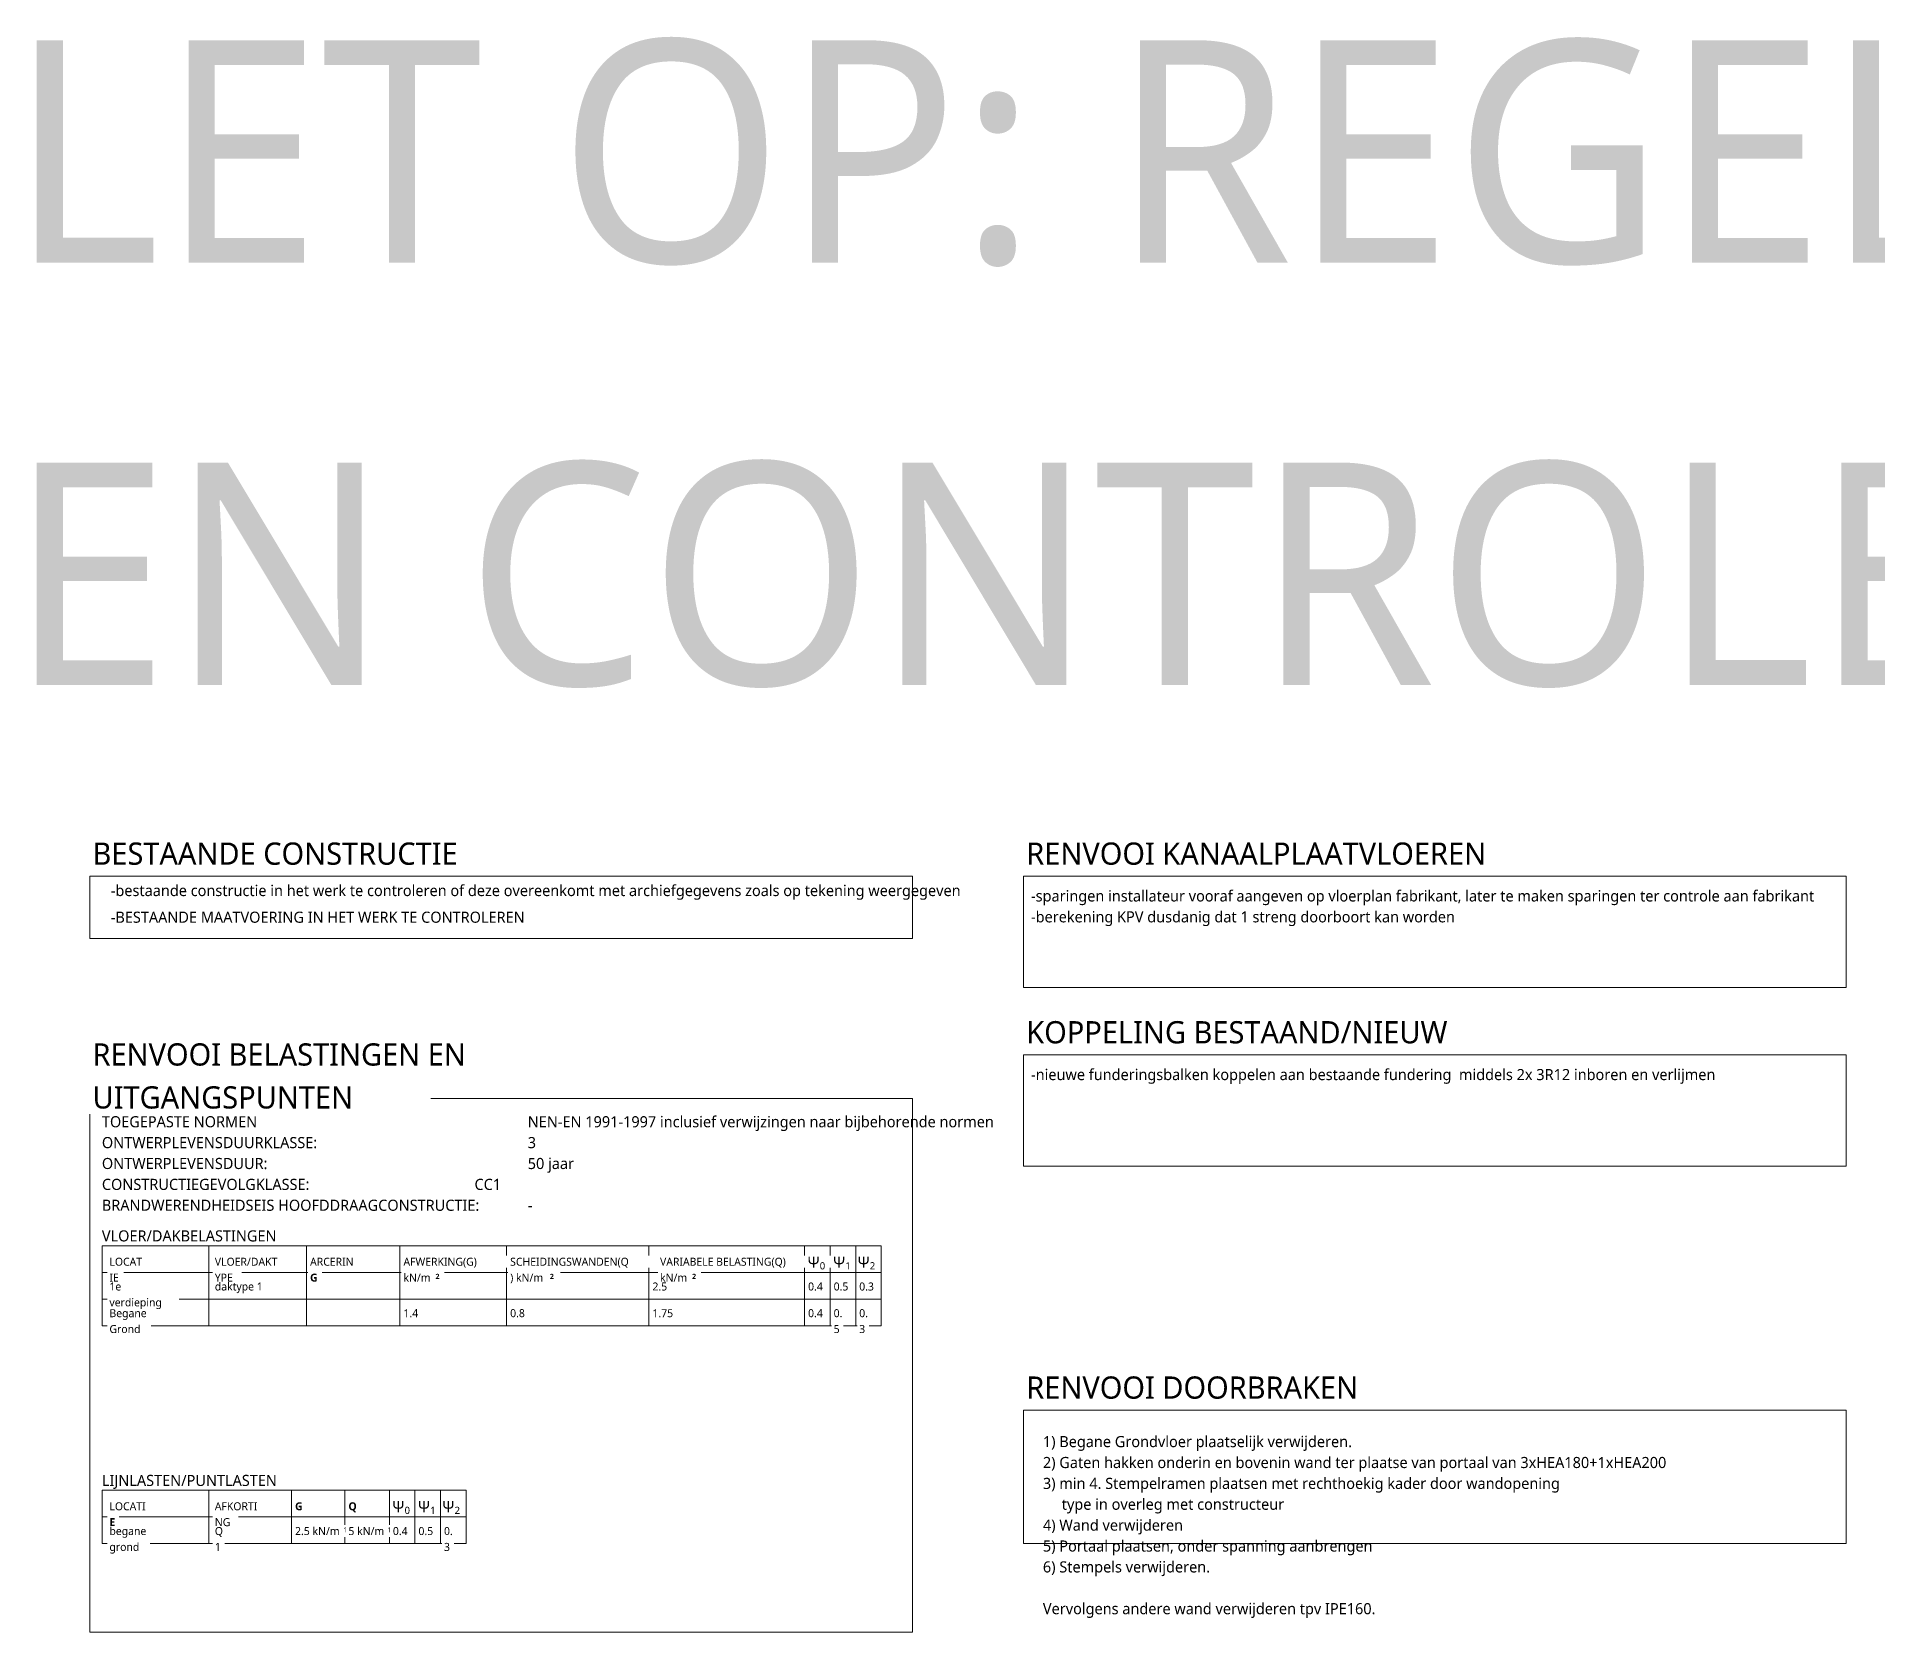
# Model space of a CAD drawing. Header units: millimetres. Extents: x 3415 to 42718, y 1442 to 14886.
# Drawn here: x 14083 to 22361, y 7710 to 14886 of the extents above; entities that cross this region are included whole.
import ezdxf

# ---------------------------------------------------------------- set-up
doc = ezdxf.new("R2010")
doc.units = ezdxf.units.MM
for name, color, linetype, lineweight in [('A-ANNO-NOTE', 131, 'Continuous', 18), ('A-DETL', 90, 'Continuous', 13), ('G-ANNO-TEXT', 231, 'Continuous', 13)]:
    doc.layers.add(name, color=color, linetype=linetype, lineweight=lineweight)
doc.styles.add('Segoe UI', font='segoeui.ttf', dxfattribs={"height": 100})
doc.styles.add('Segoe UI_1', font='segoeui.ttf', dxfattribs={"height": 50})
doc.styles.add('Segoe UI_2', font='segoeui.ttf', dxfattribs={"height": 50})
doc.styles.add('Segoe UI_3', font='segoeui.ttf', dxfattribs={"height": 32.495738})
doc.styles.add('Segoe UI_4', font='segoeui.ttf', dxfattribs={"height": 36})
doc.styles.add('Segoe UI_5', font='segoeui.ttf', dxfattribs={"height": 23.396931})
doc.styles.add('Segoe UI_7', font='segoeui.ttf', dxfattribs={"height": 1000})
doc.styles.add('Segoe UI_B', font='segoeui.ttf', dxfattribs={"height": 36})
doc.styles.add('Segoe UI_B_1', font='segoeui.ttf', dxfattribs={"height": 23.396931})
doc.styles.add('Segoe UI_B_2', font='segoeui.ttf', dxfattribs={"height": 50})

# ---------------------------------------------------------------- blocks, each defined once
blk = doc.blocks.new('NLRS_28_GA_renvooi - 0 RENVOOI BESTAAND TOESTAND-5064074-M_28_01_constructierenvooi')
at = {"layer": 'A-ANNO-NOTE'}
for p, q in [((14322.2, 11110.2), (18022.2, 11110.2)), ((14322.2, 10830.2), (14322.2, 11110.2)), ((18022.2, 11110.2), (18022.2, 10830.2)), ((18022.2, 10830.2), (14322.2, 10830.2))]:
    blk.add_line(p, q, dxfattribs=at)
at = {"layer": 'A-ANNO-NOTE', "lineweight": 13, "insert": (14333.9, 11262.3), "char_height": 100, "width": 2098.818, "attachment_point": 1, "style": 'Segoe UI', "bg_fill": 3, "box_fill_scale": 1.25, "bg_fill_color": 9, "bg_fill_true_color": 13158600, "bg_fill_transparency": 0}
blk.add_mtext('BESTAANDE CONSTRUCTIE', dxfattribs=at)
blk = doc.blocks.new('NLRS_28_GA_renvooi - 0 RENVOOI BELASTINGEN EN UITGANGSPUNTEN-4098896-M_28_01_constructierenvooi')
at = {"layer": 'A-ANNO-NOTE'}
for p, q in [((14322.2, 10110.2), (18022.2, 10110.2)), ((14322.2, 7710.2), (14322.2, 10110.2)), ((18022.2, 10110.2), (18022.2, 7710.2)), ((18022.2, 7710.2), (14322.2, 7710.2))]:
    blk.add_line(p, q, dxfattribs=at)
at = {"layer": 'A-ANNO-NOTE', "lineweight": 13, "insert": (14333.9, 10358.9), "char_height": 100, "width": 2142.109, "attachment_point": 1, "style": 'Segoe UI', "bg_fill": 3, "box_fill_scale": 1.25, "bg_fill_color": 9, "bg_fill_true_color": 13158600, "bg_fill_transparency": 0}
blk.add_mtext('RENVOOI BELASTINGEN EN', dxfattribs=at)
at = {"layer": 'A-ANNO-NOTE', "lineweight": 13, "insert": (14333.9, 10165.7), "char_height": 100, "width": 1495.949, "attachment_point": 1, "style": 'Segoe UI', "bg_fill": 3, "box_fill_scale": 1.25, "bg_fill_color": 9, "bg_fill_true_color": 13158600, "bg_fill_transparency": 0}
blk.add_mtext('UITGANGSPUNTEN', dxfattribs=at)
blk = doc.blocks.new('NLRS_28_GA_renvooi - 2 RENVOOI KANAALPLAATVLOEREN-4098903-M_28_01_constructierenvooi')
at = {"layer": 'A-ANNO-NOTE'}
for p, q in [((18522.2, 11110.2), (22222.2, 11110.2)), ((18522.2, 10610.2), (18522.2, 11110.2)), ((22222.2, 11110.2), (22222.2, 10610.2)), ((22222.2, 10610.2), (18522.2, 10610.2))]:
    blk.add_line(p, q, dxfattribs=at)
at = {"layer": 'A-ANNO-NOTE', "lineweight": 13, "insert": (18533.9, 11262.3), "char_height": 100, "width": 2671.223, "attachment_point": 1, "style": 'Segoe UI', "bg_fill": 3, "box_fill_scale": 1.25, "bg_fill_color": 9, "bg_fill_true_color": 13158600, "bg_fill_transparency": 0}
blk.add_mtext('RENVOOI KANAALPLAATVLOEREN', dxfattribs=at)
blk = doc.blocks.new('NLRS_28_GA_renvooi - 2 KOPPELING BESTAAND_NIEUW-4098906-M_28_01_constructierenvooi')
at = {"layer": 'A-ANNO-NOTE'}
for p, q in [((18522.2, 10306.7), (22222.2, 10306.7)), ((18522.2, 9806.7), (18522.2, 10306.7)), ((22222.2, 10306.7), (22222.2, 9806.7)), ((22222.2, 9806.7), (18522.2, 9806.7))]:
    blk.add_line(p, q, dxfattribs=at)
at = {"layer": 'A-ANNO-NOTE', "lineweight": 13, "insert": (18533.9, 10458.8), "char_height": 100, "width": 2411.476, "attachment_point": 1, "style": 'Segoe UI', "bg_fill": 3, "box_fill_scale": 1.25, "bg_fill_color": 9, "bg_fill_true_color": 13158600, "bg_fill_transparency": 0}
blk.add_mtext('KOPPELING BESTAAND/NIEUW', dxfattribs=at)
blk = doc.blocks.new('NLRS_28_GA_renvooi - 0 RENVOOI DOORBRAKEN-4098907-M_28_01_constructierenvooi')
at = {"layer": 'A-ANNO-NOTE'}
for p, q in [((18522.2, 8708.5), (22222.2, 8708.5)), ((18522.2, 8108.5), (18522.2, 8708.5)), ((22222.2, 8708.5), (22222.2, 8108.5)), ((22222.2, 8108.5), (18522.2, 8108.5))]:
    blk.add_line(p, q, dxfattribs=at)
at = {"layer": 'A-ANNO-NOTE', "lineweight": 13, "insert": (18533.9, 8860.5), "char_height": 100, "width": 1916.033, "attachment_point": 1, "style": 'Segoe UI', "bg_fill": 3, "box_fill_scale": 1.25, "bg_fill_color": 9, "bg_fill_true_color": 13158600, "bg_fill_transparency": 0}
blk.add_mtext('RENVOOI DOORBRAKEN', dxfattribs=at)

msp = doc.modelspace()

# ---------------------------------------------------------------- linework, layer by layer
at = {"layer": 'A-DETL', "lineweight": 18}
for p, q in [((14376.6, 9448.5), (17881.6, 9448.5)), ((14376.6, 9448.5), (14376.6, 9328.5)), ((14856.6, 9448.5), (14856.6, 9328.5)), ((15296.6, 9448.5), (15296.6, 9328.5)), ((15716.6, 9448.5), (15716.6, 9328.5)), ((16196.6, 9448.5), (16196.6, 9328.5)), ((16836.6, 9448.5), (16836.6, 9328.5)), ((17536.6, 9448.5), (17536.6, 9328.5)), ((17651.6, 9448.5), (17651.6, 9328.5)), ((17766.6, 9448.5), (17766.6, 9328.5)), ((17881.6, 9448.5), (17881.6, 9328.5)), ((14376.6, 9328.5), (17881.6, 9328.5)), ((14376.6, 9328.5), (17881.6, 9328.5)), ((14376.6, 9328.5), (14376.6, 9208.5)), ((14856.6, 9328.5), (14856.6, 9208.5)), ((15296.6, 9328.5), (15296.6, 9208.5)), ((15716.6, 9328.5), (15716.6, 9208.5)), ((16196.6, 9328.5), (16196.6, 9208.5)), ((16836.6, 9328.5), (16836.6, 9208.5)), ((17536.6, 9328.5), (17536.6, 9208.5)), ((17651.6, 9328.5), (17651.6, 9208.5)), ((17766.6, 9328.5), (17766.6, 9208.5)), ((17881.6, 9328.5), (17881.6, 9208.5)), ((14376.6, 9208.5), (17881.6, 9208.5)), ((14376.6, 9208.5), (17881.6, 9208.5)), ((14376.6, 9208.5), (14376.6, 9088.5)), ((14856.6, 9208.5), (14856.6, 9088.5)), ((15296.6, 9208.5), (15296.6, 9088.5)), ((15716.6, 9208.5), (15716.6, 9088.5)), ((16196.6, 9208.5), (16196.6, 9088.5)), ((16836.6, 9208.5), (16836.6, 9088.5)), ((17536.6, 9208.5), (17536.6, 9088.5)), ((17651.6, 9208.5), (17651.6, 9088.5)), ((17766.6, 9208.5), (17766.6, 9088.5)), ((17881.6, 9208.5), (17881.6, 9088.5)), ((14376.6, 9088.5), (17881.6, 9088.5)), ((14376.6, 8348.5), (16014.1, 8348.5)), ((14376.6, 8348.5), (14376.6, 8228.5)), ((14856.6, 8348.5), (14856.6, 8228.5)), ((15229.1, 8348.5), (15229.1, 8228.5)), ((15469.1, 8348.5), (15469.1, 8228.5)), ((15669.1, 8348.5), (15669.1, 8228.5)), ((15784.1, 8348.5), (15784.1, 8228.5)), ((15899.1, 8348.5), (15899.1, 8228.5)), ((16014.1, 8348.5), (16014.1, 8228.5)), ((14376.6, 8228.5), (16014.1, 8228.5)), ((14376.6, 8228.5), (16014.1, 8228.5)), ((14376.6, 8228.5), (14376.6, 8108.5)), ((14856.6, 8228.5), (14856.6, 8108.5)), ((15229.1, 8228.5), (15229.1, 8108.5)), ((15469.1, 8228.5), (15469.1, 8108.5)), ((15669.1, 8228.5), (15669.1, 8108.5)), ((15784.1, 8228.5), (15784.1, 8108.5)), ((15899.1, 8228.5), (15899.1, 8108.5)), ((16014.1, 8228.5), (16014.1, 8108.5)), ((14376.6, 8108.5), (16014.1, 8108.5))]:
    msp.add_line(p, q, dxfattribs=at)

# ---------------------------------------------------------------- block references
at = {"layer": 'A-ANNO-NOTE', "lineweight": 13}
for name in ['NLRS_28_GA_renvooi - 0 RENVOOI BESTAAND TOESTAND-5064074-M_28_01_constructierenvooi', 'NLRS_28_GA_renvooi - 0 RENVOOI DOORBRAKEN-4098907-M_28_01_constructierenvooi']:
    msp.add_blockref(name, (0, 0), dxfattribs=at)

# ---------------------------------------------------------------- texts
at = {"layer": 'G-ANNO-TEXT', "color": 7, "attachment_point": 1}
for s, insert, char_height, width, style in [('LET OP: REGEL VOOR REGEL NALOPEN', (13957, 14871), 1000, 29595.096, 'Segoe UI_7'), ('EN CONTROLEREN OF HET VAN TOEPASSING IS', (13957, 12971.3), 1000, 36829.524, 'Segoe UI_7'), ('-sparingen installateur vooraf aangeven op vloerplan fabrikant, later te maken sparingen ter controle aan fabrikant', (18555.2, 11047), 50, 4287.425, 'Segoe UI_1'), ('-berekening KPV dusdanig dat 1 streng doorboort kan worden', (18555.2, 10953), 50, 2347.341, 'Segoe UI_1'), ('-nieuwe funderingsbalken koppelen aan bestaande fundering  middels 2x 3R12 inboren en verlijmen', (18555.2, 10243.5), 50, 3774.345, 'Segoe UI_1'), ('6) Stempels verwijderen.', (18608.8, 8028.9), 50, 913.924, 'Segoe UI_1'), ('Vervolgens andere wand verwijderen tpv IPE160.', (18608.8, 7841), 50, 1819.831, 'Segoe UI_1')]:
    msp.add_mtext(s, dxfattribs=dict(at, insert=insert, char_height=char_height, width=width, style=style))

# ---------------------------------------------------------------- next in the draw order: block references
at = {"layer": 'A-ANNO-NOTE', "lineweight": 13}
for name in ['NLRS_28_GA_renvooi - 2 RENVOOI KANAALPLAATVLOEREN-4098903-M_28_01_constructierenvooi', 'NLRS_28_GA_renvooi - 2 KOPPELING BESTAAND_NIEUW-4098906-M_28_01_constructierenvooi', 'NLRS_28_GA_renvooi - 0 RENVOOI BELASTINGEN EN UITGANGSPUNTEN-4098896-M_28_01_constructierenvooi']:
    msp.add_blockref(name, (0, 0), dxfattribs=at)

# ---------------------------------------------------------------- next in the draw order: texts
at = {"layer": 'G-ANNO-TEXT', "color": 7, "char_height": 50, "attachment_point": 1, "style": 'Segoe UI_1'}
for s, insert, width in [('-bestaande constructie in het werk te controleren of deze overeenkomt met archiefgegevens zoals op tekening weergegeven', (14416, 11071.3), 4688.269), ('-BESTAANDE MAATVOERING IN HET WERK TE CONTROLEREN', (14416, 10951.3), 2353.755), ('1) Begane Grondvloer plaatselijk verwijderen.', (18608.8, 8592.5), 1686.751), ('2) Gaten hakken onderin en bovenin wand ter plaatse van portaal van 3xHEA180+1xHEA200', (18608.8, 8498.5), 3458.48), ('3) min 4. Stempelramen plaatsen met rechthoekig kader door wandopening', (18608.8, 8404.6), 2847.594), ('     type in overleg met constructeur', (18608.8, 8310.7), 1343.628), ('4) Wand verwijderen', (18608.8, 8216.8), 774.43), ('5) Portaal plaatsen, onder spanning aanbrengen', (18608.8, 8122.8), 1800.59)]:
    msp.add_mtext(s, dxfattribs=dict(at, insert=insert, width=width))

# ---------------------------------------------------------------- next in the draw order: texts
at = {"layer": 'G-ANNO-TEXT', "color": 39, "attachment_point": 1}
for s, insert, char_height, width, style in [('TOEGEPASTE NORMEN', (14376, 10031.3), 50, 877.046, 'Segoe UI_1'), ('^I^I^I^I^I', (15099.6, 10031.3), 50, 1444.641, 'Segoe UI_1'), ('NEN-EN 1991-1997 inclusief verwijzingen naar bijbehorende normen', (16291.6, 10031.3), 50, 2591.054, 'Segoe UI_1'), ('ONTWERPLEVENSDUURKLASSE:', (14376, 9937.4), 50, 1205.738, 'Segoe UI_1'), ('^I^I^I^I', (15370.8, 9937.4), 50, 1115.949, 'Segoe UI_1'), ('3', (16291.6, 9937.4), 50, 46.498, 'Segoe UI_1'), ('ONTWERPLEVENSDUUR:', (14376, 9843.5), 50, 928.354, 'Segoe UI_1'), ('^I^I^I^I^I', (15142, 9843.5), 50, 1393.333, 'Segoe UI_1'), ('50 jaar', (16291.6, 9843.5), 50, 253.333, 'Segoe UI_1'), ('CONSTRUCTIEGEVOLGKLASSE:', (14376, 9749.5), 50, 1154.43, 'Segoe UI_1'), ('^I^I^I^I', (15328.5, 9749.5), 50, 877.046, 'Segoe UI_1'), ('CC1', (16052.1, 9749.5), 50, 152.321, 'Segoe UI_1'), ('BRANDWERENDHEIDSEIS HOOFDDRAAGCONSTRUCTIE:', (14376, 9655.6), 50, 2113.248, 'Segoe UI_1'), ('^I', (16119.6, 9655.6), 50, 208.439, 'Segoe UI_1'), ('-', (16291.6, 9655.6), 50, 33.671, 'Segoe UI_1'), ('VLOER/DAKBELASTINGEN', (14376, 9517.8), 50, 1045.4, 'Segoe UI_B_2'), ('\\fSegoe UI|b0|i0|c161|p34|;Ψ', (17776, 9400.1), 50, 65.738, 'Segoe UI_2'), ('2', (17830.2, 9374.5), 32.5, 30.464, 'Segoe UI_3'), ('LIJNLASTEN/PUNTLASTEN', (14376, 8417.8), 50, 1069.451, 'Segoe UI_B_2'), ('\\fSegoe UI|b0|i0|c161|p34|;Ψ', (15683.5, 8300.1), 50, 65.738, 'Segoe UI_2'), ('\\fSegoe UI|b0|i0|c161|p34|;Ψ', (15798.5, 8300.1), 50, 65.738, 'Segoe UI_2'), ('\\fSegoe UI|b0|i0|c161|p34|;Ψ', (15908.5, 8300.1), 50, 65.738, 'Segoe UI_2'), ('0', (15737.7, 8274.5), 32.5, 30.464, 'Segoe UI_3'), ('1', (15852.7, 8274.5), 32.5, 30.464, 'Segoe UI_3'), ('2', (15962.7, 8274.5), 32.5, 30.464, 'Segoe UI_3')]:
    msp.add_mtext(s, dxfattribs=dict(at, insert=insert, char_height=char_height, width=width, style=style))
at = {"layer": 'G-ANNO-TEXT', "color": 7, "char_height": 36, "attachment_point": 1, "bg_fill": 3, "box_fill_scale": 1.25, "bg_fill_color": 9, "bg_fill_true_color": 13158600, "bg_fill_transparency": 0}
for s, insert, width, style in [('LOCAT', (14410, 9394.6), 202.025, 'Segoe UI_B'), ('ARCERIN', (15312.5, 9394.6), 274.177, 'Segoe UI_B'), ('AFWERKING(G) ', (15732.5, 9394.6), 487.426, 'Segoe UI_B'), ('VARIABELE BELASTING(Q) ', (16886.6, 9394.6), 798.481, 'Segoe UI_B'), ('0.4', (17552.5, 9283.2), 84.979, 'Segoe UI_4'), ('1.4', (15732.5, 9163.2), 84.979, 'Segoe UI_4'), ('0.8', (16212.5, 9163.2), 84.979, 'Segoe UI_4'), ('1.75 ', (16852.5, 9163.2), 137.89, 'Segoe UI_4'), ('0.4', (17552.5, 9163.2), 84.979, 'Segoe UI_4'), ('0.', (17782.5, 9163.2), 49.705, 'Segoe UI_4'), ('LOCATI', (14410, 8294.6), 222.869, 'Segoe UI_B'), ('AFKORTI', (14884, 8294.6), 267.764, 'Segoe UI_B'), ('\\fSegoe UI|b1|i0|c0|p34|;G', (15245, 8294.6), 44.895, 'Segoe UI_B'), ('\\fSegoe UI|b1|i0|c0|p34|;Q', (15485, 8294.6), 48.101, 'Segoe UI_B'), ('2.5 kN/m', (15245, 8183.2), 262.954, 'Segoe UI_4'), ('0.4', (15685, 8183.2), 84.979, 'Segoe UI_4')]:
    msp.add_mtext(s, dxfattribs=dict(at, insert=insert, width=width, style=style))

# ---------------------------------------------------------------- next in the draw order: texts
at = {"layer": 'G-ANNO-TEXT', "color": 39, "attachment_point": 1}
for s, insert, char_height, width, style in [('\\fSegoe UI|b0|i0|c161|p34|;Ψ', (17551, 9400.1), 50, 65.738, 'Segoe UI_2'), ('0', (17605.2, 9374.5), 32.5, 30.464, 'Segoe UI_3'), ('\\fSegoe UI|b0|i0|c161|p34|;Ψ', (17666, 9400.1), 50, 65.738, 'Segoe UI_2'), ('1', (17720.2, 9374.5), 32.5, 30.464, 'Segoe UI_3')]:
    msp.add_mtext(s, dxfattribs=dict(at, insert=insert, char_height=char_height, width=width, style=style))
at = {"layer": 'G-ANNO-TEXT', "color": 7, "attachment_point": 1, "bg_fill": 3, "box_fill_scale": 1.25, "bg_fill_color": 9, "bg_fill_true_color": 13158600, "bg_fill_transparency": 0}
for s, insert, char_height, width, style in [('IE', (14410, 9323.2), 36, 54.515, 'Segoe UI_B'), ('\\fSegoe UI|b1|i0|c0|p34|;G', (15312.5, 9323.2), 36, 44.895, 'Segoe UI_B'), ('kN/m', (15732.5, 9323.2), 36, 174.768, 'Segoe UI_B'), ('kN/m', (16886.6, 9323.2), 36, 174.768, 'Segoe UI_B'), ('0.5', (17667.5, 9283.2), 36, 84.979, 'Segoe UI_4'), ('0.', (17667.5, 9163.2), 36, 49.705, 'Segoe UI_4'), ('3', (17782.5, 9091.8), 36, 35.274, 'Segoe UI_4'), ('\\fSegoe UI|b1|i0|c0|p34|;E', (14410, 8223.2), 36, 33.671, 'Segoe UI_B'), ('NG', (14884, 8223.2), 36, 96.203, 'Segoe UI_B'), ('1', (15462, 8182.3), 23.4, 24.051, 'Segoe UI_5'), ('0.5', (15800, 8183.2), 36, 84.979, 'Segoe UI_4')]:
    msp.add_mtext(s, dxfattribs=dict(at, insert=insert, char_height=char_height, width=width, style=style))

# ---------------------------------------------------------------- next in the draw order: texts
for s, insert, char_height, width, style in [('VLOER/DAKT', (14884, 9394.6), 36, 399.24, 'Segoe UI_B'), ('SCHEIDINGSWANDEN(Q', (16212.5, 9394.6), 36, 745.569, 'Segoe UI_B'), ('1e ', (14410, 9283.2), 36, 86.582, 'Segoe UI_4'), ('\\fSegoe UI|b1|i0|c0|p34|;2', (15876.7, 9322.2), 23.397, 25.654, 'Segoe UI_B_1'), ('2.5', (16852.5, 9283.2), 36, 84.979, 'Segoe UI_4'), ('\\fSegoe UI|b1|i0|c0|p34|;2', (17030.8, 9322.2), 23.397, 25.654, 'Segoe UI_B_1'), ('0.3', (17782.5, 9283.2), 36, 84.979, 'Segoe UI_4'), ('5', (17667.5, 9091.8), 36, 35.274, 'Segoe UI_4'), ('begane ', (14410, 8183.2), 36, 230.886, 'Segoe UI_4'), ('Q', (14884, 8183.2), 36, 48.101, 'Segoe UI_4'), ('5 kN/m', (15485, 8183.2), 36, 213.249, 'Segoe UI_4'), ('0.', (15915, 8183.2), 36, 49.705, 'Segoe UI_4')]:
    msp.add_mtext(s, dxfattribs=dict(at, insert=insert, char_height=char_height, width=width, style=style))

# ---------------------------------------------------------------- next in the draw order: texts
for s, insert, char_height, width, style in [('YPE', (14884, 9323.2), 36, 112.236, 'Segoe UI_B'), (') kN/m', (16212.5, 9323.2), 36, 216.456, 'Segoe UI_B'), ('verdieping', (14410, 9211.8), 36, 304.641, 'Segoe UI_4'), ('grond', (14410, 8111.8), 36, 173.165, 'Segoe UI_4'), ('1', (14884, 8111.8), 36, 35.274, 'Segoe UI_4'), ('1', (15661, 8182.3), 23.4, 24.051, 'Segoe UI_5'), ('3', (15915, 8111.8), 36, 35.274, 'Segoe UI_4')]:
    msp.add_mtext(s, dxfattribs=dict(at, insert=insert, char_height=char_height, width=width, style=style))

# ---------------------------------------------------------------- next in the draw order: texts
for s, insert, char_height, width, style in [('daktype 1', (14884, 9283.2), 36, 280.591, 'Segoe UI_4'), ('\\fSegoe UI|b1|i0|c0|p34|;2', (16391.1, 9322.2), 23.397, 25.654, 'Segoe UI_B_1'), ('Begane ', (14410, 9163.2), 36, 229.283, 'Segoe UI_4')]:
    msp.add_mtext(s, dxfattribs=dict(at, insert=insert, char_height=char_height, width=width, style=style))

# ---------------------------------------------------------------- next in the draw order: texts
at = {"layer": 'G-ANNO-TEXT', "color": 7, "insert": (14410, 9091.8), "char_height": 36, "width": 177.975, "attachment_point": 1, "style": 'Segoe UI_4', "bg_fill": 3, "box_fill_scale": 1.25, "bg_fill_color": 9, "bg_fill_true_color": 13158600, "bg_fill_transparency": 0}
msp.add_mtext('Grond', dxfattribs=at)

doc.saveas('drawing.dxf')
